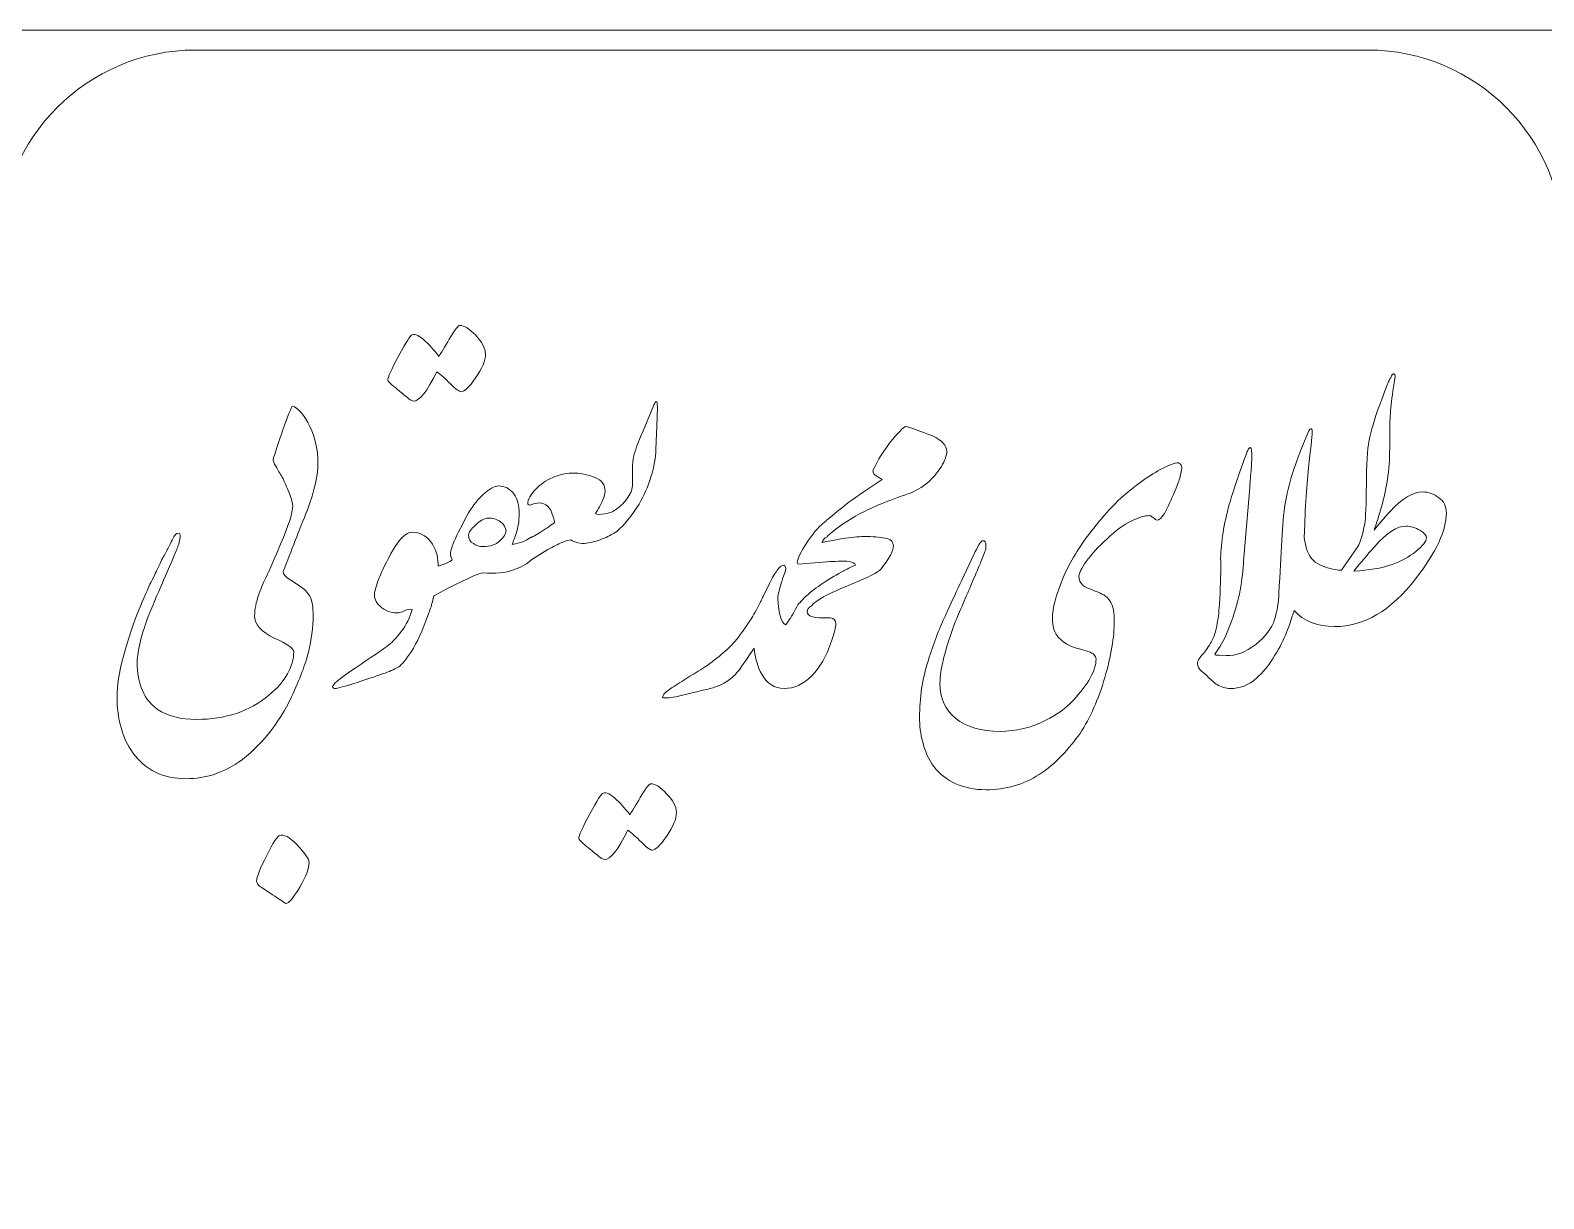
# Model space of a CAD drawing. Header units: millimetres. Extents: x 62 to 462, y 96 to 456.
# Drawn here: x 304.57 to 342.81, y 426.28 to 455.8 of the extents above; entities that cross this region are included whole.
import ezdxf

# ---------------------------------------------------------------- set-up
doc = ezdxf.new("R2010")
doc.units = ezdxf.units.MM
doc.header["$MEASUREMENT"] = 0
doc.layers.add('Layer 1', color=7, linetype='Continuous')

msp = doc.modelspace()

# ---------------------------------------------------------------- linework, layer by layer
at = {"layer": 'Layer 1', "color": 242, "lineweight": 18}
msp.add_lwpolyline([(62.3067, 95.8033), (462.3067, 95.8033), (462.3067, 455.8033), (62.3067, 455.8033), (62.3067, 95.8033)], close=True, dxfattribs=at)
at = {"layer": 'Layer 1', "color": 250, "lineweight": 18}
for points, knots in [([(308.7442, 455.3033), (308.7442, 455.3033), (338.3692, 455.3033), (338.3692, 455.3033), (341.0887, 455.3033), (343.3067, 453.0853), (343.3067, 450.3658), (343.3067, 450.3658), (343.3067, 420.7408), (343.3067, 420.7408), (343.3067, 418.0213), (341.0887, 415.8033), (338.3692, 415.8033), (338.3692, 415.8033), (308.7442, 415.8033), (308.7442, 415.8033), (306.0247, 415.8033), (303.8067, 418.0213), (303.8067, 420.7408), (303.8067, 420.7408), (303.8067, 450.3658), (303.8067, 450.3658), (303.8067, 453.0853), (306.0247, 455.3033), (308.7442, 455.3033)], [0, 0, 0, 0, 0.125, 0.125, 0.125, 0.25, 0.25, 0.25, 0.375, 0.375, 0.375, 0.5, 0.5, 0.5, 0.625, 0.625, 0.625, 0.75, 0.75, 0.75, 0.875, 0.875, 0.875, 1, 1, 1, 1]), ([(313.6061, 446.9703), (313.6061, 447.0307), (313.6989, 447.2328), (313.8847, 447.5834), (314.0705, 447.9318), (314.1843, 448.106), (314.2237, 448.106), (314.3005, 448.1385), (314.4142, 448.0828), (314.5606, 447.9411), (314.7092, 447.7971), (314.8207, 447.6717), (314.8973, 447.5625), (314.9879, 447.7112), (315.0901, 447.8807), (315.2016, 448.0665), (315.3131, 448.2523), (315.385, 448.3452), (315.4222, 448.3452), (315.5359, 448.3452), (315.6707, 448.2615), (315.8263, 448.0967), (315.9843, 447.9318), (316.0655, 447.7762), (316.0748, 447.6298), (316.0748, 447.458), (315.9912, 447.2536), (315.824, 447.0191), (315.6591, 446.7868), (315.5406, 446.6707), (315.4617, 446.6707), (315.4129, 446.6707), (315.3223, 446.738), (315.1899, 446.8681), (315.0599, 447.0005), (314.9437, 447.1027), (314.8439, 447.1747), (314.5977, 446.68), (314.4026, 446.4338), (314.2586, 446.4338), (314.2215, 446.4338), (314.1704, 446.4617), (314.1007, 446.5221), (314.038, 446.5755), (313.9404, 446.6568), (313.8057, 446.766), (313.671, 446.8751), (313.6061, 446.9424), (313.6061, 446.9703)], [0, 0, 0, 0, 0.0625, 0.0625, 0.0625, 0.125, 0.125, 0.125, 0.1875, 0.1875, 0.1875, 0.25, 0.25, 0.25, 0.3125, 0.3125, 0.3125, 0.375, 0.375, 0.375, 0.4375, 0.4375, 0.4375, 0.5, 0.5, 0.5, 0.5625, 0.5625, 0.5625, 0.625, 0.625, 0.625, 0.6875, 0.6875, 0.6875, 0.75, 0.75, 0.75, 0.8125, 0.8125, 0.8125, 0.875, 0.875, 0.875, 0.9375, 0.9375, 0.9375, 1, 1, 1, 1]), ([(336.7545, 443.0187), (336.7646, 442.9086), (336.7848, 442.8024), (336.8145, 442.6993), (336.8749, 442.5135), (336.9863, 442.3788), (337.1489, 442.2998), (337.3115, 442.2209), (337.495, 442.1744), (337.6994, 442.1605), (337.6994, 442.1605), (338.1081, 442.7597), (338.1081, 442.7597), (338.1755, 442.8735), (338.2358, 443.0663), (338.2846, 443.338), (338.3078, 443.4866), (338.3218, 443.8164), (338.3264, 444.3204), (338.3311, 444.8267), (338.3519, 445.203), (338.3938, 445.4468), (338.4402, 445.6744), (338.5285, 445.967), (338.6585, 446.327), (338.7909, 446.6892), (338.8721, 446.8983), (338.9001, 446.9541), (338.9302, 447.0098), (338.9535, 447.0562), (338.9721, 447.0934), (338.9953, 447.1306), (339.0162, 447.1375), (339.0324, 447.1166), (339.051, 447.0957), (339.0556, 447.0608), (339.0463, 447.0098), (338.9975, 446.7055), (338.9628, 446.4593), (338.9442, 446.2666), (338.9279, 446.0738), (338.9186, 445.8904), (338.9209, 445.7162), (338.9233, 445.542), (338.9209, 445.3167), (338.9116, 445.0403), (338.9024, 444.764), (338.8745, 444.5085), (338.8281, 444.2763), (338.784, 444.0417), (338.7282, 443.8164), (338.6585, 443.5958), (338.5912, 443.3775), (338.5447, 443.2381), (338.5238, 443.1777), (338.633, 443.3148), (338.7654, 443.4704), (338.9256, 443.6492), (339.2275, 443.9767), (339.5038, 444.1392), (339.7478, 444.1392), (339.8964, 444.1392), (340.0334, 444.0904), (340.1565, 443.9952), (340.2819, 443.9047), (340.347, 443.7769), (340.347, 443.6074), (340.347, 443.1708), (340.0891, 442.6203), (339.5782, 441.9515), (338.9511, 441.1432), (338.266, 440.7392), (337.5228, 440.7392), (337.0752, 440.7392), (336.736, 440.8748), (336.5037, 441.148), (336.4869, 441.0936), (336.4705, 441.044), (336.4544, 440.9994), (336.4149, 440.8646), (336.3569, 440.7044), (336.2802, 440.5209), (336.206, 440.3374), (336.1014, 440.1423), (335.9691, 439.938), (335.8344, 439.7336), (335.6997, 439.5687), (335.5626, 439.441), (335.3513, 439.2575), (335.1261, 439.1692), (334.8892, 439.1739), (334.7684, 439.1785), (334.6569, 439.211), (334.5571, 439.2714), (334.4618, 439.3341), (334.3736, 439.413), (334.2923, 439.5037), (334.2179, 439.5618), (334.1738, 439.6012), (334.1552, 439.6175), (334.0925, 439.6779), (334.06, 439.7382), (334.06, 439.8009), (334.06, 439.8473), (334.0833, 439.9008), (334.1274, 439.9588), (334.1738, 440.0169), (334.2249, 440.0842), (334.2853, 440.1562), (334.3109, 440.1911), (334.348, 440.2469), (334.3921, 440.3189), (334.4386, 440.3909), (334.4781, 440.4883), (334.5129, 440.6091), (334.5454, 440.7276), (334.5756, 440.8855), (334.5965, 441.0806), (334.6151, 441.2757), (334.6267, 441.4452), (334.6313, 441.5846), (334.6313, 441.5846), (334.6452, 442.0073), (334.6452, 442.0073), (334.6499, 442.1513), (334.6499, 442.3045), (334.6452, 442.4624), (334.6545, 442.8806), (334.7265, 443.3334), (334.8636, 443.8234), (334.9588, 444.1555), (335.1098, 444.6015), (335.3188, 445.1635), (335.3327, 445.2007), (335.3467, 445.2239), (335.3606, 445.2378), (335.3722, 445.2517), (335.3838, 445.2586), (335.3931, 445.2586), (335.4257, 445.254), (335.4396, 445.1681), (335.4349, 445.0009), (335.4303, 444.9196), (335.421, 444.7872), (335.407, 444.6061), (335.3931, 444.4203), (335.3838, 444.3019), (335.3791, 444.2531), (335.3791, 444.2531), (335.2305, 442.4834), (335.2305, 442.4834), (335.2212, 442.2697), (335.1957, 442.0281), (335.1562, 441.7541), (335.1098, 441.4916), (335.0448, 441.2362), (334.9588, 440.9853), (334.8404, 440.6185), (334.6871, 440.3026), (334.5013, 440.0401), (334.5105, 440.0215), (334.5478, 440.0123), (334.6105, 440.0123), (334.6105, 440.0123), (334.7823, 440.0053), (334.7823, 440.0053), (335.0308, 439.9961), (335.2793, 440.0913), (335.5301, 440.2887), (335.7786, 440.4861), (335.9389, 440.6951), (336.0062, 440.9134), (336.0736, 441.1341), (336.1107, 441.3547), (336.1154, 441.5776), (336.1455, 442.0908), (336.1711, 442.5368), (336.1897, 442.9153), (336.2083, 443.2939), (336.2361, 443.6004), (336.2756, 443.8373), (336.3128, 444.072), (336.3755, 444.3297), (336.4614, 444.6061), (336.5474, 444.8824), (336.6844, 445.2401), (336.8702, 445.6814), (336.898, 445.7255), (336.9212, 445.7441), (336.9445, 445.7348), (336.9677, 445.7255), (336.9585, 445.549), (336.9143, 445.2007), (336.8702, 444.8546), (336.826, 444.3414), (336.7819, 443.6609), (336.7773, 443.4839), (336.7683, 443.2706), (336.7545, 443.0187)], [0, 0, 0, 0, 0.0151515, 0.0151515, 0.0151515, 0.030303, 0.030303, 0.030303, 0.0454545, 0.0454545, 0.0454545, 0.0606061, 0.0606061, 0.0606061, 0.0757576, 0.0757576, 0.0757576, 0.0909091, 0.0909091, 0.0909091, 0.1060606, 0.1060606, 0.1060606, 0.1212121, 0.1212121, 0.1212121, 0.1363636, 0.1363636, 0.1363636, 0.1515152, 0.1515152, 0.1515152, 0.1666667, 0.1666667, 0.1666667, 0.1818182, 0.1818182, 0.1818182, 0.1969697, 0.1969697, 0.1969697, 0.2121212, 0.2121212, 0.2121212, 0.2272727, 0.2272727, 0.2272727, 0.2424242, 0.2424242, 0.2424242, 0.2575758, 0.2575758, 0.2575758, 0.2727273, 0.2727273, 0.2727273, 0.2878788, 0.2878788, 0.2878788, 0.3030303, 0.3030303, 0.3030303, 0.3181818, 0.3181818, 0.3181818, 0.3333333, 0.3333333, 0.3333333, 0.3484848, 0.3484848, 0.3484848, 0.3636364, 0.3636364, 0.3636364, 0.3787879, 0.3787879, 0.3787879, 0.3939394, 0.3939394, 0.3939394, 0.4090909, 0.4090909, 0.4090909, 0.4242424, 0.4242424, 0.4242424, 0.4393939, 0.4393939, 0.4393939, 0.4545455, 0.4545455, 0.4545455, 0.469697, 0.469697, 0.469697, 0.4848485, 0.4848485, 0.4848485, 0.5, 0.5, 0.5, 0.5151515, 0.5151515, 0.5151515, 0.530303, 0.530303, 0.530303, 0.5454545, 0.5454545, 0.5454545, 0.5606061, 0.5606061, 0.5606061, 0.5757576, 0.5757576, 0.5757576, 0.5909091, 0.5909091, 0.5909091, 0.6060606, 0.6060606, 0.6060606, 0.6212121, 0.6212121, 0.6212121, 0.6363636, 0.6363636, 0.6363636, 0.6515152, 0.6515152, 0.6515152, 0.6666667, 0.6666667, 0.6666667, 0.6818182, 0.6818182, 0.6818182, 0.6969697, 0.6969697, 0.6969697, 0.7121212, 0.7121212, 0.7121212, 0.7272727, 0.7272727, 0.7272727, 0.7424242, 0.7424242, 0.7424242, 0.7575758, 0.7575758, 0.7575758, 0.7727273, 0.7727273, 0.7727273, 0.7878788, 0.7878788, 0.7878788, 0.8030303, 0.8030303, 0.8030303, 0.8181818, 0.8181818, 0.8181818, 0.8333333, 0.8333333, 0.8333333, 0.8484848, 0.8484848, 0.8484848, 0.8636364, 0.8636364, 0.8636364, 0.8787879, 0.8787879, 0.8787879, 0.8939394, 0.8939394, 0.8939394, 0.9090909, 0.9090909, 0.9090909, 0.9242424, 0.9242424, 0.9242424, 0.9393939, 0.9393939, 0.9393939, 0.9545455, 0.9545455, 0.9545455, 0.969697, 0.969697, 0.969697, 0.9848485, 0.9848485, 0.9848485, 1, 1, 1, 1]), ([(311.2302, 440.1075), (311.2302, 440.1842), (311.0676, 440.2979), (310.7401, 440.4466), (310.408, 440.6022), (310.2431, 440.7903), (310.2431, 441.0133), (310.2431, 441.1712), (310.278, 441.3523), (310.35, 441.5543), (310.4197, 441.7541), (310.5032, 441.9469), (310.6032, 442.1281), (310.6032, 442.1281), (310.6055, 442.1322), (310.6055, 442.1322), (310.6055, 442.1322), (310.6054, 442.1327), (310.6054, 442.1327), (310.7587, 442.495), (310.8563, 442.7249), (310.898, 442.8201), (311.1024, 443.2963), (311.2046, 443.6214), (311.2046, 443.7933), (311.2046, 443.8514), (311.1767, 443.9536), (311.121, 444.0998), (311.0583, 444.2577), (310.9979, 444.3972), (310.9375, 444.5132), (310.912, 444.5597), (310.8841, 444.6038), (310.8563, 444.6502), (310.8283, 444.6967), (310.8051, 444.7408), (310.7819, 444.7873), (310.7262, 444.8686), (310.7053, 444.9313), (310.7146, 444.9777), (310.7541, 445.1031), (310.7912, 445.217), (310.8237, 445.3168), (310.8539, 445.4166), (310.8841, 445.5026), (310.912, 445.5745), (311.0327, 445.9392), (311.1257, 446.183), (311.1906, 446.3108), (311.344, 446.2597), (311.4949, 446.0879), (311.6389, 445.7929), (311.7759, 445.4979), (311.8433, 445.196), (311.8433, 444.8894), (311.8433, 444.5712), (311.755, 444.1718), (311.5785, 443.6911), (311.474, 443.4333), (311.3695, 443.1731), (311.2673, 442.9108), (311.1652, 442.6507), (311.0652, 442.3906), (310.9654, 442.1327), (310.9654, 442.1327), (310.9648, 442.1315), (310.9648, 442.1315), (310.9648, 442.1315), (310.9654, 442.1281), (310.9654, 442.1281), (310.9654, 442.0654), (311.0165, 442.0003), (311.1187, 441.9376), (311.2209, 441.8749), (311.3231, 441.8052), (311.4276, 441.7309), (311.5321, 441.6543), (311.6065, 441.5706), (311.6529, 441.4754), (311.697, 441.371), (311.7202, 441.2176), (311.7202, 441.0133), (311.7202, 440.7137), (311.6807, 440.4071), (311.6041, 440.0935), (311.5275, 439.7893), (311.3835, 439.413), (311.1744, 438.9648), (310.8446, 438.2704), (310.3964, 437.7177), (309.8274, 437.3043), (309.6207, 437.1719), (309.4164, 437.0721), (309.2166, 437.0047), (308.9983, 436.9327), (308.7638, 436.8955), (308.5152, 436.8955), (307.93, 436.8955), (307.4818, 437.1138), (307.1682, 437.5481), (306.9011, 437.9197), (306.7664, 438.3982), (306.7664, 438.9787), (306.7664, 439.2366), (306.8199, 439.5733), (306.929, 439.9914), (307.0382, 440.3955), (307.152, 440.7439), (307.2705, 441.0388), (307.3981, 441.343), (307.505, 441.6008), (307.5955, 441.8075), (307.6234, 441.8586), (307.6629, 441.9352), (307.7117, 442.0374), (307.7627, 442.1374), (307.8254, 442.2721), (307.9022, 442.4346), (307.9579, 442.5344), (308.0066, 442.625), (308.0484, 442.7064), (308.0925, 442.7876), (308.1274, 442.8619), (308.1553, 442.9246), (308.2226, 443.0477), (308.2738, 443.1058), (308.3109, 443.1012), (308.3619, 443.0919), (308.3736, 443.0407), (308.3527, 442.9455), (308.3295, 442.8318), (308.2992, 442.7342), (308.2644, 442.6529), (307.9416, 441.9074), (307.7187, 441.3895), (307.5955, 441.0946), (307.3842, 440.5534), (307.2774, 440.1377), (307.2774, 439.8427), (307.2774, 439.283), (307.4492, 438.8859), (307.7929, 438.6444), (308.0484, 438.4771), (308.3759, 438.3935), (308.78, 438.3935), (309.5069, 438.3935), (310.1131, 438.5979), (310.6032, 439.0043), (311.0212, 439.355), (311.2302, 439.7219), (311.2302, 440.1075)], [0, 0, 0, 0, 0.02, 0.02, 0.02, 0.04, 0.04, 0.04, 0.06, 0.06, 0.06, 0.08, 0.08, 0.08, 0.1, 0.1, 0.1, 0.12, 0.12, 0.12, 0.14, 0.14, 0.14, 0.16, 0.16, 0.16, 0.18, 0.18, 0.18, 0.2, 0.2, 0.2, 0.22, 0.22, 0.22, 0.24, 0.24, 0.24, 0.26, 0.26, 0.26, 0.28, 0.28, 0.28, 0.3, 0.3, 0.3, 0.32, 0.32, 0.32, 0.34, 0.34, 0.34, 0.36, 0.36, 0.36, 0.38, 0.38, 0.38, 0.4, 0.4, 0.4, 0.42, 0.42, 0.42, 0.44, 0.44, 0.44, 0.46, 0.46, 0.46, 0.48, 0.48, 0.48, 0.5, 0.5, 0.5, 0.52, 0.52, 0.52, 0.54, 0.54, 0.54, 0.56, 0.56, 0.56, 0.58, 0.58, 0.58, 0.6, 0.6, 0.6, 0.62, 0.62, 0.62, 0.64, 0.64, 0.64, 0.66, 0.66, 0.66, 0.68, 0.68, 0.68, 0.7, 0.7, 0.7, 0.72, 0.72, 0.72, 0.74, 0.74, 0.74, 0.76, 0.76, 0.76, 0.78, 0.78, 0.78, 0.8, 0.8, 0.8, 0.82, 0.82, 0.82, 0.84, 0.84, 0.84, 0.86, 0.86, 0.86, 0.88, 0.88, 0.88, 0.9, 0.9, 0.9, 0.92, 0.92, 0.92, 0.94, 0.94, 0.94, 0.96, 0.96, 0.96, 0.98, 0.98, 0.98, 1, 1, 1, 1]), ([(319.389, 443.712), (319.4981, 443.7887), (319.591, 443.8839), (319.6676, 443.9976), (319.7489, 444.1115), (319.7908, 444.2252), (319.7908, 444.3391), (319.7908, 444.3391), (319.7908, 444.7873), (319.7908, 444.7873), (319.7908, 444.8964), (319.8093, 445.0172), (319.8442, 445.1473), (319.9092, 445.3284), (319.9742, 445.4956), (320.0416, 445.6443), (320.0416, 445.6443), (320.3203, 446.3177), (320.3203, 446.3177), (320.3249, 446.3503), (320.3481, 446.3875), (320.3899, 446.427), (320.4086, 446.427), (320.4155, 446.3804), (320.4155, 446.2853), (320.4155, 446.2853), (320.4039, 445.8022), (320.4039, 445.8022), (320.4039, 445.8022), (320.376, 445.217), (320.376, 445.217), (320.376, 445.0126), (320.3342, 444.7803), (320.2529, 444.5226), (320.1763, 444.2624), (320.0764, 444.0348), (319.9533, 443.8351), (319.7683, 443.532), (319.5809, 443.3003), (319.3912, 443.1425), (319.3912, 443.1425), (319.389, 443.1383), (319.389, 443.1383), (319.2797, 443.0663), (319.1567, 443.0036), (319.022, 442.9525), (318.8849, 442.8991), (318.7526, 442.8643), (318.6272, 442.8457), (318.5575, 442.8318), (318.4855, 442.8364), (318.4089, 442.855), (318.3322, 442.8759), (318.2718, 442.8991), (318.2323, 442.927), (318.1766, 442.927), (318.1, 442.9038), (318.0001, 442.8596), (317.9048, 442.8178), (317.7864, 442.7598), (317.6471, 442.6831), (317.6471, 442.6831), (317.2453, 442.43), (317.2453, 442.43), (317.2453, 442.43), (317.2448, 442.4317), (317.2448, 442.4317), (317.1172, 442.3183), (316.964, 442.2324), (316.7831, 442.1744), (316.5787, 442.0955), (316.321, 442.0723), (316.0075, 442.0978), (315.9424, 442.0978), (315.6521, 441.9701), (315.1296, 441.71), (315.1296, 441.71), (314.7706, 441.5121), (314.7706, 441.5121), (314.7706, 441.5121), (314.7441, 441.4081), (314.7441, 441.4081), (314.7162, 441.2942), (314.6813, 441.1851), (314.6465, 441.0853), (314.4862, 440.6463), (314.34, 440.3211), (314.2029, 440.1121), (314.0682, 439.9031), (313.9614, 439.7754), (313.8847, 439.7243), (313.8058, 439.6755), (313.692, 439.6221), (313.5363, 439.564), (313.3831, 439.5083), (313.1485, 439.4293), (312.8326, 439.3271), (312.5168, 439.2249), (312.331, 439.1739), (312.2707, 439.1739), (312.2358, 439.1739), (312.2172, 439.1832), (312.2172, 439.2017), (312.1801, 439.2505), (312.3682, 439.4154), (312.7816, 439.6918), (313.195, 439.9681), (313.4621, 440.1493), (313.5805, 440.2352), (313.7013, 440.3211), (313.8244, 440.4466), (313.9474, 440.6137), (314.0728, 440.7787), (314.1658, 440.9668), (314.2238, 441.1735), (314.1611, 441.1828), (314.0961, 441.1712), (314.0311, 441.1363), (313.9637, 441.1038), (313.8987, 441.0853), (313.8359, 441.0853), (313.6688, 441.0899), (313.5271, 441.1456), (313.4133, 441.2502), (313.3018, 441.3523), (313.253, 441.4684), (313.2716, 441.5962), (313.2902, 441.6728), (313.3157, 441.7634), (313.3506, 441.8656), (313.3831, 441.9678), (313.4551, 442.1303), (313.5643, 442.351), (313.6734, 442.5739), (313.7825, 442.7574), (313.894, 442.9014), (314.0055, 443.0477), (314.1146, 443.1197), (314.2238, 443.1197), (314.4096, 443.1197), (314.5652, 443.0407), (314.6906, 442.8828), (314.816, 442.7226), (314.8765, 442.5322), (314.8765, 442.3115), (314.8765, 442.3115), (314.8761, 442.2649), (314.8761, 442.2649), (314.8761, 442.2649), (315.0042, 442.3092), (315.0042, 442.3092), (315.1551, 442.3649), (315.2318, 442.4044), (315.2318, 442.4322), (315.2038, 442.4786), (315.1899, 442.5344), (315.1899, 442.6018), (315.1992, 442.6621), (315.2224, 442.7365), (315.2596, 442.827), (315.3223, 442.9942), (315.4385, 443.2311), (315.6056, 443.5354), (315.7101, 443.7351), (315.8425, 443.9116), (316.0075, 444.065), (316.17, 444.2158), (316.3024, 444.2902), (316.4023, 444.2902), (316.5602, 444.2902), (316.6902, 444.2229), (316.7901, 444.0928), (316.8807, 443.965), (316.9248, 443.7978), (316.9248, 443.5888), (316.9248, 443.403), (316.8993, 443.2358), (316.8481, 443.0895), (316.7947, 442.9409), (316.7622, 442.8502), (316.7483, 442.8131), (316.7483, 442.8131), (316.8296, 442.827), (316.8296, 442.827), (317.0061, 442.8712), (317.1455, 442.9315), (317.2453, 443.0036), (317.2453, 443.0036), (317.2495, 442.9965), (317.2495, 442.9965), (317.3306, 443.0386), (317.4453, 443.1075), (317.5913, 443.2057), (317.6239, 443.2243), (317.6982, 443.2777), (317.8167, 443.3636), (317.8167, 443.4356), (317.7841, 443.5401), (317.7214, 443.6772), (317.654, 443.8002), (317.5612, 443.8606), (317.4427, 443.8606), (317.3661, 443.8606), (317.2871, 443.8421), (317.2035, 443.8049), (317.1455, 443.8049), (317.1269, 443.8444), (317.1501, 443.921), (317.1687, 443.9768), (317.2082, 444.0441), (317.2731, 444.1254), (317.3731, 444.2531), (317.4961, 444.3599), (317.6471, 444.4458), (317.7423, 444.497), (317.8399, 444.5341), (317.9397, 444.562), (318.0628, 444.5992), (318.165, 444.6178), (318.2532, 444.6178), (318.4599, 444.6178), (318.655, 444.5805), (318.8385, 444.5085), (319.0103, 444.4412), (319.0963, 444.3228), (319.0963, 444.1532), (319.0963, 444.0952), (319.0754, 444.0232), (319.0359, 443.9373), (319.0127, 443.8861), (318.9918, 443.8397), (318.9708, 443.8002), (318.95, 443.7584), (318.9128, 443.6911), (318.8571, 443.5959), (318.8896, 443.5679), (318.9662, 443.5657), (319.0893, 443.5842), (319.2124, 443.6052), (319.3122, 443.6469), (319.389, 443.712)], [0, 0, 0, 0, 0.0125, 0.0125, 0.0125, 0.025, 0.025, 0.025, 0.0375, 0.0375, 0.0375, 0.05, 0.05, 0.05, 0.0625, 0.0625, 0.0625, 0.075, 0.075, 0.075, 0.0875, 0.0875, 0.0875, 0.1, 0.1, 0.1, 0.1125, 0.1125, 0.1125, 0.125, 0.125, 0.125, 0.1375, 0.1375, 0.1375, 0.15, 0.15, 0.15, 0.1625, 0.1625, 0.1625, 0.175, 0.175, 0.175, 0.1875, 0.1875, 0.1875, 0.2, 0.2, 0.2, 0.2125, 0.2125, 0.2125, 0.225, 0.225, 0.225, 0.2375, 0.2375, 0.2375, 0.25, 0.25, 0.25, 0.2625, 0.2625, 0.2625, 0.275, 0.275, 0.275, 0.2875, 0.2875, 0.2875, 0.3, 0.3, 0.3, 0.3125, 0.3125, 0.3125, 0.325, 0.325, 0.325, 0.3375, 0.3375, 0.3375, 0.35, 0.35, 0.35, 0.3625, 0.3625, 0.3625, 0.375, 0.375, 0.375, 0.3875, 0.3875, 0.3875, 0.4, 0.4, 0.4, 0.4125, 0.4125, 0.4125, 0.425, 0.425, 0.425, 0.4375, 0.4375, 0.4375, 0.45, 0.45, 0.45, 0.4625, 0.4625, 0.4625, 0.475, 0.475, 0.475, 0.4875, 0.4875, 0.4875, 0.5, 0.5, 0.5, 0.5125, 0.5125, 0.5125, 0.525, 0.525, 0.525, 0.5375, 0.5375, 0.5375, 0.55, 0.55, 0.55, 0.5625, 0.5625, 0.5625, 0.575, 0.575, 0.575, 0.5875, 0.5875, 0.5875, 0.6, 0.6, 0.6, 0.6125, 0.6125, 0.6125, 0.625, 0.625, 0.625, 0.6375, 0.6375, 0.6375, 0.65, 0.65, 0.65, 0.6625, 0.6625, 0.6625, 0.675, 0.675, 0.675, 0.6875, 0.6875, 0.6875, 0.7, 0.7, 0.7, 0.7125, 0.7125, 0.7125, 0.725, 0.725, 0.725, 0.7375, 0.7375, 0.7375, 0.75, 0.75, 0.75, 0.7625, 0.7625, 0.7625, 0.775, 0.775, 0.775, 0.7875, 0.7875, 0.7875, 0.8, 0.8, 0.8, 0.8125, 0.8125, 0.8125, 0.825, 0.825, 0.825, 0.8375, 0.8375, 0.8375, 0.85, 0.85, 0.85, 0.8625, 0.8625, 0.8625, 0.875, 0.875, 0.875, 0.8875, 0.8875, 0.8875, 0.9, 0.9, 0.9, 0.9125, 0.9125, 0.9125, 0.925, 0.925, 0.925, 0.9375, 0.9375, 0.9375, 0.95, 0.95, 0.95, 0.9625, 0.9625, 0.9625, 0.975, 0.975, 0.975, 0.9875, 0.9875, 0.9875, 1, 1, 1, 1]), ([(324.6912, 443.4262), (324.805, 443.5215), (324.9676, 443.6516), (325.1812, 443.8211), (325.3903, 443.979), (325.532, 444.0835), (325.6109, 444.1323), (325.6109, 444.1323), (326.0986, 444.4528), (326.0986, 444.4528), (326.0871, 444.4621), (326.0383, 444.4922), (325.957, 444.541), (325.8943, 444.5736), (325.8617, 444.6177), (325.8617, 444.6781), (325.9802, 444.9405), (326.1428, 445.2007), (326.3518, 445.4608), (326.5561, 445.7046), (326.6746, 445.8161), (326.7118, 445.7929), (327.0787, 445.6675), (327.2971, 445.5862), (327.3644, 445.556), (327.6059, 445.4421), (327.7267, 445.3121), (327.7267, 445.1681), (327.7267, 445.0683), (327.6802, 444.9382), (327.5897, 444.7803), (327.4898, 444.6247), (327.376, 444.4922), (327.2505, 444.3785), (327.1089, 444.2601), (326.944, 444.1648), (326.7535, 444.0928), (326.2589, 443.9256), (325.8548, 443.7584), (325.5389, 443.5912), (325.2281, 443.4289), (324.9487, 443.2374), (324.7032, 443.0146), (324.7032, 443.0146), (324.6935, 442.999), (324.6935, 442.999), (324.6425, 442.9687), (324.61, 442.9385), (324.5937, 442.9107), (324.5774, 442.8828), (324.5705, 442.8689), (324.5705, 442.8643), (324.61, 442.8735), (324.7818, 442.9038), (325.0814, 442.9595), (325.302, 442.9943), (325.4879, 443.0129), (325.6387, 443.0129), (325.8547, 443.0129), (326.0335, 442.999), (326.1682, 442.9734), (326.3099, 442.9455), (326.3797, 442.8806), (326.3797, 442.776), (326.3797, 442.7342), (326.3541, 442.6576), (326.3053, 442.5437), (326.2403, 442.4253), (326.159, 442.3068), (326.0591, 442.1908), (325.9918, 442.1118), (325.7502, 441.9886), (325.3345, 441.8168), (324.9211, 441.6426), (324.6657, 441.5265), (324.5705, 441.4662), (324.4752, 441.4034), (324.4032, 441.3523), (324.3521, 441.3129), (324.3247, 441.2767), (324.2947, 441.2497), (324.2623, 441.2327), (324.1914, 441.1513), (324.182, 441.0867), (324.236, 441.0388), (324.2894, 440.9877), (324.38, 440.9621), (324.5078, 440.9599), (324.6354, 440.9575), (324.7284, 440.9575), (324.7864, 440.9575), (324.877, 440.9482), (324.9235, 440.8948), (324.9235, 440.7996), (324.9235, 440.7322), (324.8863, 440.5883), (324.8143, 440.3723), (324.6866, 439.9914), (324.5217, 439.6987), (324.3173, 439.4944), (324.1037, 439.2807), (323.8714, 439.1739), (323.616, 439.1739), (323.3767, 439.1739), (323.1886, 439.2946), (323.0516, 439.5338), (322.9473, 439.7243), (322.8834, 439.9456), (322.862, 440.1972), (322.7696, 440.058), (322.6447, 439.8755), (322.4871, 439.6499), (322.3919, 439.5315), (322.3107, 439.4479), (322.241, 439.3991), (322.1504, 439.3341), (322.0598, 439.283), (321.9669, 439.2459), (321.8741, 439.2064), (321.7719, 439.1762), (321.6604, 439.1507), (321.5489, 439.1251), (321.4398, 439.0995), (321.3306, 439.0717), (321.3306, 439.0717), (320.8801, 438.9625), (320.8801, 438.9625), (320.6989, 438.9323), (320.5874, 438.9277), (320.5479, 438.9486), (320.5479, 439.0136), (320.6222, 439.0926), (320.7732, 439.1878), (320.9079, 439.2737), (321.0473, 439.362), (321.1866, 439.4503), (321.3283, 439.5385), (321.4676, 439.6245), (321.6093, 439.7104), (321.9669, 439.9612), (322.2363, 440.1957), (322.4129, 440.4117), (322.5476, 440.5813), (322.6544, 440.7276), (322.7311, 440.8553), (322.7821, 440.9273), (322.8565, 441.0527), (322.9563, 441.2293), (322.9563, 441.2293), (323.0222, 441.3641), (323.0222, 441.3641), (323.0379, 441.401), (323.0547, 441.4364), (323.0725, 441.4708), (323.0807, 441.4873), (323.089, 441.5032), (323.0976, 441.5187), (323.0976, 441.5187), (323.2489, 441.8285), (323.2489, 441.8285), (323.3163, 441.9678), (323.3837, 442.0816), (323.4464, 442.1675), (323.5044, 442.2535), (323.5602, 442.2953), (323.6089, 442.2906), (323.6554, 442.2674), (323.6693, 442.2233), (323.6507, 442.1536), (323.5997, 442.0049), (323.5694, 441.9074), (323.5555, 441.861), (323.504, 441.6896), (323.4703, 441.554), (323.4554, 441.456), (323.4783, 441.0452), (323.5453, 440.8225), (323.6577, 440.7857), (323.7065, 440.8367), (323.7785, 440.9459), (323.869, 441.1131), (323.9225, 441.213), (323.9643, 441.2803), (323.9898, 441.3175), (323.9966, 441.326), (324.0043, 441.3332), (324.0131, 441.3395), (324.054, 441.3897), (324.1045, 441.443), (324.1616, 441.4963), (324.3033, 441.6241), (324.4451, 441.7332), (324.5913, 441.8285), (324.7772, 441.9515), (324.956, 442.0584), (325.1278, 442.1489), (325.1417, 442.1582), (325.2393, 442.207), (325.4205, 442.2929), (325.4205, 442.337), (325.3484, 442.3695), (325.2022, 442.3882), (325.0768, 442.3928), (324.9048, 442.3882), (324.6935, 442.3742), (324.6935, 442.3742), (323.9852, 442.3185), (323.9852, 442.3185), (323.9527, 442.3185), (323.9434, 442.3463), (323.9573, 442.3997), (323.9852, 442.5182), (324.0735, 442.6901), (324.2267, 442.9107), (324.3757, 443.1307), (324.5292, 443.2987), (324.6872, 443.4169), (324.6872, 443.4169), (324.6912, 443.4262), (324.6912, 443.4262)], [0, 0, 0, 0, 0.0136986, 0.0136986, 0.0136986, 0.0273973, 0.0273973, 0.0273973, 0.0410959, 0.0410959, 0.0410959, 0.0547945, 0.0547945, 0.0547945, 0.0684932, 0.0684932, 0.0684932, 0.0821918, 0.0821918, 0.0821918, 0.0958904, 0.0958904, 0.0958904, 0.109589, 0.109589, 0.109589, 0.1232877, 0.1232877, 0.1232877, 0.1369863, 0.1369863, 0.1369863, 0.1506849, 0.1506849, 0.1506849, 0.1643836, 0.1643836, 0.1643836, 0.1780822, 0.1780822, 0.1780822, 0.1917808, 0.1917808, 0.1917808, 0.2054795, 0.2054795, 0.2054795, 0.2191781, 0.2191781, 0.2191781, 0.2328767, 0.2328767, 0.2328767, 0.2465753, 0.2465753, 0.2465753, 0.260274, 0.260274, 0.260274, 0.2739726, 0.2739726, 0.2739726, 0.2876712, 0.2876712, 0.2876712, 0.3013699, 0.3013699, 0.3013699, 0.3150685, 0.3150685, 0.3150685, 0.3287671, 0.3287671, 0.3287671, 0.3424658, 0.3424658, 0.3424658, 0.3561644, 0.3561644, 0.3561644, 0.369863, 0.369863, 0.369863, 0.3835616, 0.3835616, 0.3835616, 0.3972603, 0.3972603, 0.3972603, 0.4109589, 0.4109589, 0.4109589, 0.4246575, 0.4246575, 0.4246575, 0.4383562, 0.4383562, 0.4383562, 0.4520548, 0.4520548, 0.4520548, 0.4657534, 0.4657534, 0.4657534, 0.4794521, 0.4794521, 0.4794521, 0.4931507, 0.4931507, 0.4931507, 0.5068493, 0.5068493, 0.5068493, 0.5205479, 0.5205479, 0.5205479, 0.5342466, 0.5342466, 0.5342466, 0.5479452, 0.5479452, 0.5479452, 0.5616438, 0.5616438, 0.5616438, 0.5753425, 0.5753425, 0.5753425, 0.5890411, 0.5890411, 0.5890411, 0.6027397, 0.6027397, 0.6027397, 0.6164384, 0.6164384, 0.6164384, 0.630137, 0.630137, 0.630137, 0.6438356, 0.6438356, 0.6438356, 0.6575342, 0.6575342, 0.6575342, 0.6712329, 0.6712329, 0.6712329, 0.6849315, 0.6849315, 0.6849315, 0.6986301, 0.6986301, 0.6986301, 0.7123288, 0.7123288, 0.7123288, 0.7260274, 0.7260274, 0.7260274, 0.739726, 0.739726, 0.739726, 0.7534247, 0.7534247, 0.7534247, 0.7671233, 0.7671233, 0.7671233, 0.7808219, 0.7808219, 0.7808219, 0.7945205, 0.7945205, 0.7945205, 0.8082192, 0.8082192, 0.8082192, 0.8219178, 0.8219178, 0.8219178, 0.8356164, 0.8356164, 0.8356164, 0.8493151, 0.8493151, 0.8493151, 0.8630137, 0.8630137, 0.8630137, 0.8767123, 0.8767123, 0.8767123, 0.890411, 0.890411, 0.890411, 0.9041096, 0.9041096, 0.9041096, 0.9178082, 0.9178082, 0.9178082, 0.9315068, 0.9315068, 0.9315068, 0.9452055, 0.9452055, 0.9452055, 0.9589041, 0.9589041, 0.9589041, 0.9726027, 0.9726027, 0.9726027, 0.9863014, 0.9863014, 0.9863014, 1, 1, 1, 1]), ([(333.6582, 444.699), (333.6419, 444.5852), (333.6117, 444.4761), (333.5746, 444.3692), (333.5351, 444.2624), (333.4724, 444.1137), (333.3842, 443.9233), (333.2959, 443.7329), (333.2425, 443.6236), (333.2239, 443.5958), (333.1519, 443.482), (333.0869, 443.4262), (333.0334, 443.4262), (332.9917, 443.4542), (332.9568, 443.4797), (332.9243, 443.5052), (332.8918, 443.5308), (332.8639, 443.5424), (332.836, 443.5424), (332.7223, 443.5424), (332.5737, 443.496), (332.3878, 443.403), (332.1997, 443.3101), (331.9977, 443.1615), (331.7747, 442.9572), (331.5517, 442.7528), (331.3776, 442.5623), (331.2522, 442.3858), (331.129, 442.2093), (331.0663, 442.0862), (331.0663, 442.0189), (331.0663, 441.919), (331.0966, 441.84), (331.1615, 441.7866), (331.215, 441.7448), (331.3125, 441.6984), (331.4542, 441.645), (331.5936, 441.5892), (331.6888, 441.5451), (331.7329, 441.5079), (331.8839, 441.4034), (331.9582, 441.199), (331.9582, 440.8948), (331.9582, 440.4744), (331.8793, 439.9914), (331.719, 439.4503), (331.5611, 438.9068), (331.352, 438.4377), (331.0942, 438.0381), (330.9619, 437.8524), (330.8086, 437.6666), (330.632, 437.4808), (330.4556, 437.2927), (330.2651, 437.1348), (330.0608, 437.0024), (329.6705, 436.7446), (329.22, 436.6146), (328.7137, 436.6146), (328.1377, 436.6238), (327.6988, 436.8189), (327.3992, 437.1998), (327.2645, 437.3949), (327.1693, 437.6016), (327.1182, 437.8199), (327.0648, 438.0381), (327.0392, 438.2449), (327.0392, 438.44), (327.0392, 438.6885), (327.0578, 438.9323), (327.0926, 439.1715), (327.1298, 439.4084), (327.1856, 439.6477), (327.2622, 439.8892), (327.3806, 440.2794), (327.5223, 440.6556), (327.6919, 441.0179), (327.859, 441.3802), (327.9937, 441.6728), (328.0982, 441.8958), (328.0982, 441.8958), (328.4188, 442.5763), (328.4188, 442.5763), (328.4559, 442.6529), (328.4931, 442.7272), (328.5349, 442.8016), (328.5744, 442.8735), (328.6115, 442.9084), (328.644, 442.9084), (328.6881, 442.9084), (328.7137, 442.8735), (328.716, 442.8016), (328.7184, 442.7272), (328.7091, 442.6738), (328.6905, 442.6366), (328.6417, 442.5066), (328.5976, 442.3951), (328.5627, 442.3068), (328.5256, 442.2186), (328.4722, 442.0908), (328.3978, 441.9237), (328.3258, 441.7541), (328.2469, 441.573), (328.1633, 441.3779), (328.0796, 441.1828), (328.01, 441.0226), (327.9566, 440.8948), (327.6895, 440.1888), (327.5548, 439.657), (327.5548, 439.3039), (327.5548, 438.9323), (327.6872, 438.6374), (327.9542, 438.419), (328.219, 438.2008), (328.593, 438.0916), (329.0737, 438.0916), (329.4731, 438.0916), (329.8586, 438.1845), (330.2326, 438.3703), (330.509, 438.5119), (330.7412, 438.6815), (330.927, 438.8813), (331.1128, 439.0809), (331.2545, 439.2691), (331.352, 439.4433), (331.4496, 439.6175), (331.4984, 439.7754), (331.4984, 439.9147), (331.4984, 440.0007), (331.4333, 440.0657), (331.3032, 440.1052), (331.1732, 440.147), (331.0803, 440.1748), (331.0222, 440.1888), (330.9665, 440.2004), (330.9014, 440.226), (330.8272, 440.2631), (330.6878, 440.3304), (330.581, 440.4163), (330.5066, 440.5185), (330.4346, 440.6208), (330.3975, 440.7601), (330.3975, 440.9367), (330.3975, 441.2037), (330.4857, 441.5451), (330.6599, 441.9562), (330.8341, 442.3695), (331.0803, 442.776), (331.3984, 443.1754), (331.6585, 443.5006), (331.8954, 443.7677), (332.1068, 443.9698), (332.2206, 444.0742), (332.3669, 444.195), (332.5434, 444.3274), (332.7199, 444.4621), (332.8918, 444.5759), (333.0613, 444.6711), (333.2657, 444.7896), (333.426, 444.8569), (333.5444, 444.8755), (333.5932, 444.8755), (333.628, 444.8546), (333.6466, 444.8151), (333.6629, 444.7733), (333.6675, 444.7362), (333.6582, 444.699)], [0, 0, 0, 0, 0.0181818, 0.0181818, 0.0181818, 0.0363636, 0.0363636, 0.0363636, 0.0545455, 0.0545455, 0.0545455, 0.0727273, 0.0727273, 0.0727273, 0.0909091, 0.0909091, 0.0909091, 0.1090909, 0.1090909, 0.1090909, 0.1272727, 0.1272727, 0.1272727, 0.1454545, 0.1454545, 0.1454545, 0.1636364, 0.1636364, 0.1636364, 0.1818182, 0.1818182, 0.1818182, 0.2, 0.2, 0.2, 0.2181818, 0.2181818, 0.2181818, 0.2363636, 0.2363636, 0.2363636, 0.2545455, 0.2545455, 0.2545455, 0.2727273, 0.2727273, 0.2727273, 0.2909091, 0.2909091, 0.2909091, 0.3090909, 0.3090909, 0.3090909, 0.3272727, 0.3272727, 0.3272727, 0.3454545, 0.3454545, 0.3454545, 0.3636364, 0.3636364, 0.3636364, 0.3818182, 0.3818182, 0.3818182, 0.4, 0.4, 0.4, 0.4181818, 0.4181818, 0.4181818, 0.4363636, 0.4363636, 0.4363636, 0.4545455, 0.4545455, 0.4545455, 0.4727273, 0.4727273, 0.4727273, 0.4909091, 0.4909091, 0.4909091, 0.5090909, 0.5090909, 0.5090909, 0.5272727, 0.5272727, 0.5272727, 0.5454545, 0.5454545, 0.5454545, 0.5636364, 0.5636364, 0.5636364, 0.5818182, 0.5818182, 0.5818182, 0.6, 0.6, 0.6, 0.6181818, 0.6181818, 0.6181818, 0.6363636, 0.6363636, 0.6363636, 0.6545455, 0.6545455, 0.6545455, 0.6727273, 0.6727273, 0.6727273, 0.6909091, 0.6909091, 0.6909091, 0.7090909, 0.7090909, 0.7090909, 0.7272727, 0.7272727, 0.7272727, 0.7454545, 0.7454545, 0.7454545, 0.7636364, 0.7636364, 0.7636364, 0.7818182, 0.7818182, 0.7818182, 0.8, 0.8, 0.8, 0.8181818, 0.8181818, 0.8181818, 0.8363636, 0.8363636, 0.8363636, 0.8545455, 0.8545455, 0.8545455, 0.8727273, 0.8727273, 0.8727273, 0.8909091, 0.8909091, 0.8909091, 0.9090909, 0.9090909, 0.9090909, 0.9272727, 0.9272727, 0.9272727, 0.9454545, 0.9454545, 0.9454545, 0.9636364, 0.9636364, 0.9636364, 0.9818182, 0.9818182, 0.9818182, 1, 1, 1, 1]), ([(316.5927, 443.1615), (316.5927, 443.2381), (316.5462, 443.3125), (316.4557, 443.3845), (316.3558, 443.4494), (316.2536, 443.4797), (316.1491, 443.4797), (316.0492, 443.4797), (315.9424, 443.4239), (315.8309, 443.3101), (315.7079, 443.201), (315.6474, 443.115), (315.6474, 443.0523), (315.6474, 442.9524), (315.6869, 442.8782), (315.7682, 442.834), (315.8379, 442.7829), (315.9215, 442.7597), (316.0214, 442.7597), (316.1886, 442.7597), (316.3279, 442.8061), (316.4348, 442.9014), (316.5392, 442.9966), (316.5927, 443.0825), (316.5927, 443.1615)], [0, 0, 0, 0, 0.125, 0.125, 0.125, 0.25, 0.25, 0.25, 0.375, 0.375, 0.375, 0.5, 0.5, 0.5, 0.625, 0.625, 0.625, 0.75, 0.75, 0.75, 0.875, 0.875, 0.875, 1, 1, 1, 1]), ([(339.8429, 442.9803), (339.8429, 443.0384), (339.7895, 443.1011), (339.6804, 443.1708), (339.5619, 443.2381), (339.4435, 443.273), (339.3251, 443.273), (339.109, 443.2823), (338.8443, 443.1103), (338.5378, 442.7621), (338.4448, 442.6668), (338.2706, 442.4601), (338.0129, 442.1419), (338.3938, 442.1605), (338.7073, 442.2139), (338.9558, 442.2998), (339.202, 442.3858), (339.411, 442.4996), (339.5782, 442.6389), (339.7547, 442.7806), (339.8429, 442.8944), (339.8429, 442.9803)], [0, 0, 0, 0, 0.1428571, 0.1428571, 0.1428571, 0.2857143, 0.2857143, 0.2857143, 0.4285714, 0.4285714, 0.4285714, 0.5714286, 0.5714286, 0.5714286, 0.7142857, 0.7142857, 0.7142857, 0.8571429, 0.8571429, 0.8571429, 1, 1, 1, 1]), ([(318.4298, 435.3907), (318.4298, 435.3628), (318.4971, 435.2955), (318.6295, 435.1862), (318.7643, 435.0771), (318.8617, 434.9959), (318.9268, 434.9424), (318.9942, 434.882), (319.0476, 434.8542), (319.0824, 434.8542), (319.2287, 434.8542), (319.4238, 435.1003), (319.6676, 435.595), (319.7676, 435.523), (319.8836, 435.4209), (320.016, 435.2885), (320.1461, 435.156), (320.2366, 435.0911), (320.2878, 435.0911), (320.3644, 435.0911), (320.4852, 435.2072), (320.6477, 435.4394), (320.8149, 435.674), (320.8985, 435.8784), (320.8985, 436.0502), (320.8915, 436.1966), (320.808, 436.3521), (320.6501, 436.517), (320.4945, 436.6819), (320.3598, 436.7656), (320.2459, 436.7656), (320.2111, 436.7656), (320.1368, 436.6726), (320.0253, 436.4868), (319.9138, 436.301), (319.814, 436.1315), (319.7234, 435.9829), (319.6444, 436.092), (319.5329, 436.2174), (319.3866, 436.3614), (319.238, 436.5031), (319.1265, 436.5589), (319.0498, 436.5263), (319.0081, 436.5263), (318.8943, 436.3521), (318.7085, 436.0038), (318.5227, 435.653), (318.4298, 435.451), (318.4298, 435.3907)], [0, 0, 0, 0, 0.0625, 0.0625, 0.0625, 0.125, 0.125, 0.125, 0.1875, 0.1875, 0.1875, 0.25, 0.25, 0.25, 0.3125, 0.3125, 0.3125, 0.375, 0.375, 0.375, 0.4375, 0.4375, 0.4375, 0.5, 0.5, 0.5, 0.5625, 0.5625, 0.5625, 0.625, 0.625, 0.625, 0.6875, 0.6875, 0.6875, 0.75, 0.75, 0.75, 0.8125, 0.8125, 0.8125, 0.875, 0.875, 0.875, 0.9375, 0.9375, 0.9375, 1, 1, 1, 1]), ([(310.2919, 434.3084), (310.2919, 434.2596), (310.3267, 434.2108), (310.394, 434.1668), (310.4707, 434.111), (310.5891, 434.032), (310.7517, 433.9252), (310.912, 433.8184), (311.0072, 433.7579), (311.0327, 433.744), (311.1071, 433.744), (311.2209, 433.8811), (311.3811, 434.1527), (311.539, 434.4245), (311.618, 434.6335), (311.618, 434.7775), (311.6041, 434.8866), (311.5019, 435.0376), (311.3114, 435.2304), (311.121, 435.4231), (310.977, 435.4998), (310.8771, 435.458), (310.826, 435.458), (310.7169, 435.2931), (310.5474, 434.9586), (310.3778, 434.6243), (310.2919, 434.4082), (310.2919, 434.3084)], [0, 0, 0, 0, 0.1111111, 0.1111111, 0.1111111, 0.2222222, 0.2222222, 0.2222222, 0.3333333, 0.3333333, 0.3333333, 0.4444444, 0.4444444, 0.4444444, 0.5555556, 0.5555556, 0.5555556, 0.6666667, 0.6666667, 0.6666667, 0.7777778, 0.7777778, 0.7777778, 0.8888889, 0.8888889, 0.8888889, 1, 1, 1, 1])]:
    msp.add_open_spline(points, degree=3, knots=knots, dxfattribs=at)

doc.saveas('drawing.dxf')
